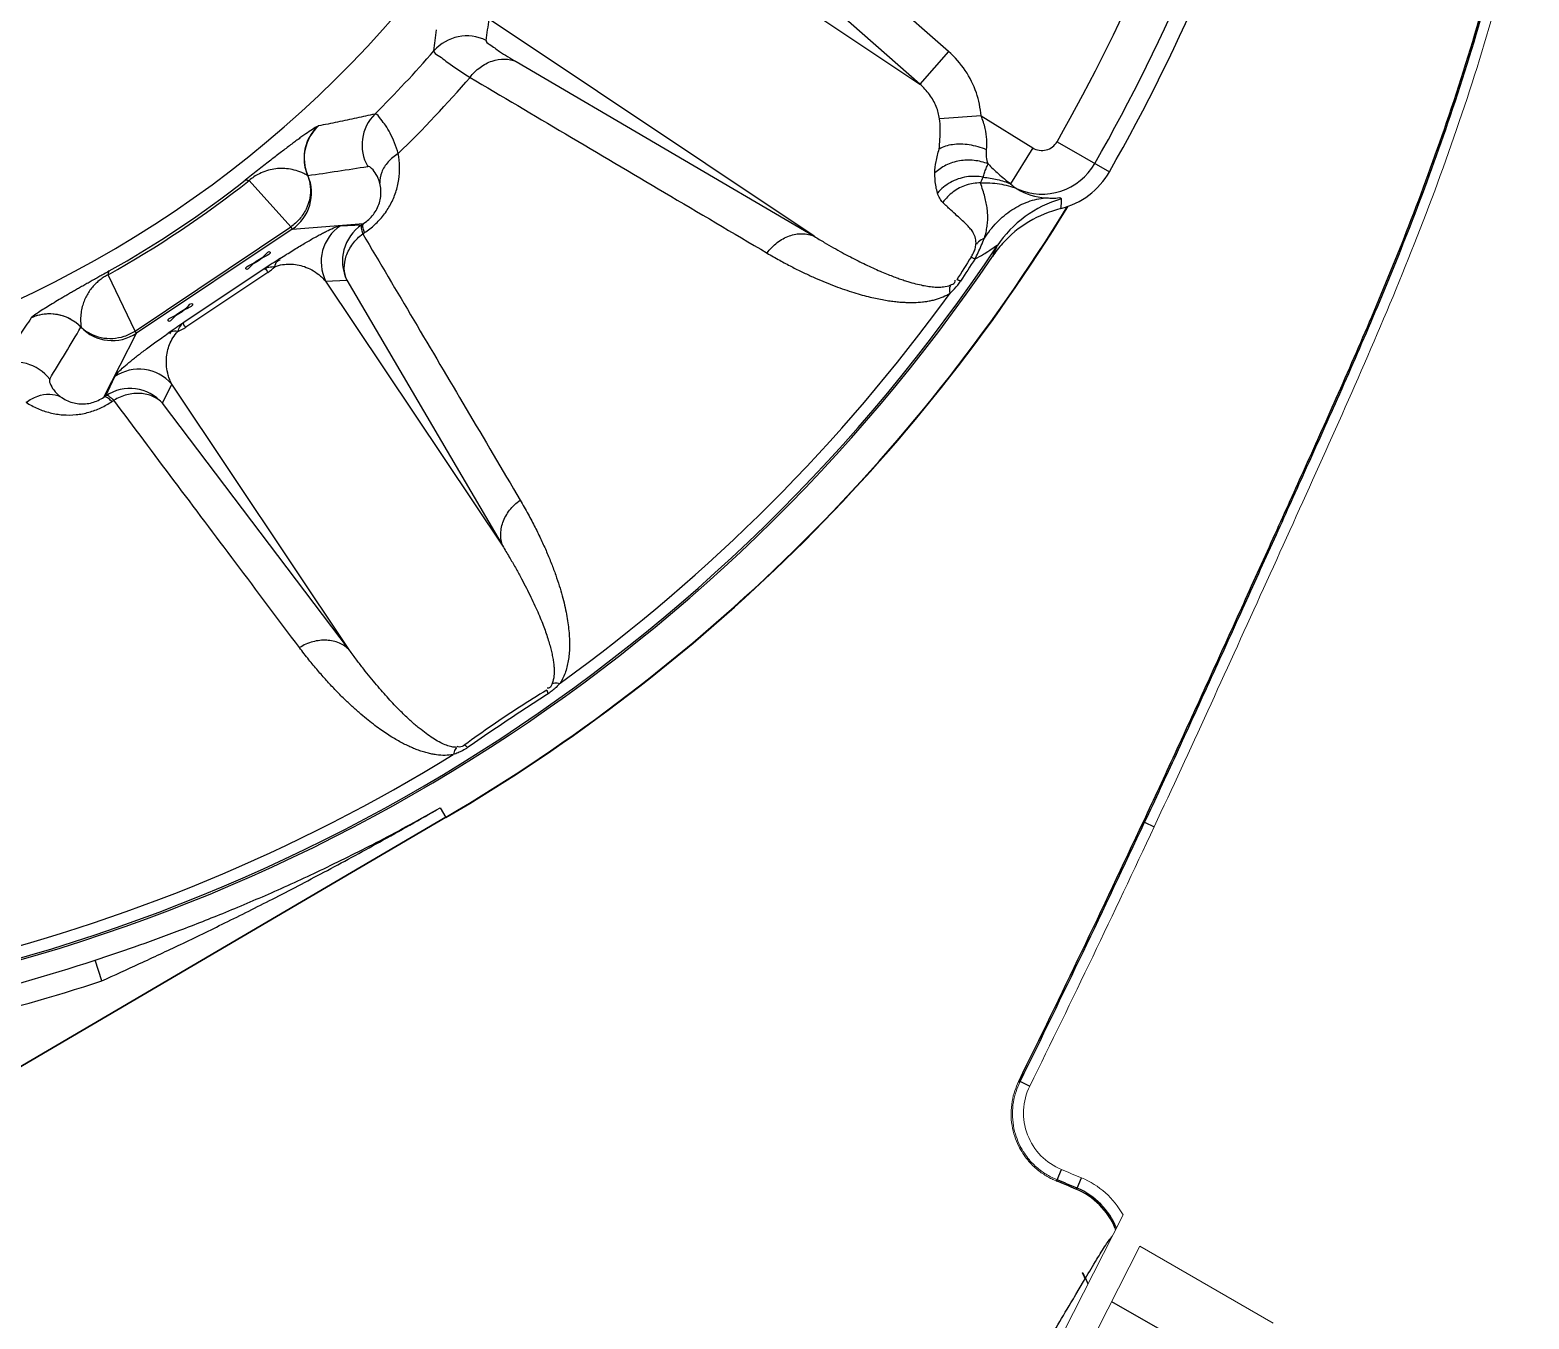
# Model space of a CAD drawing. Header units: millimetres. Extents: x 100 to 1590, y 100 to 694.
# Drawn here: x 1248.379 to 1249.298, y 536.206 to 536.996 of the extents above; entities that cross this region are included whole.
import ezdxf

# ---------------------------------------------------------------- set-up
doc = ezdxf.new("R2010")
doc.units = ezdxf.units.MM
doc.layers.add('OUTLINE', color=6, linetype='Continuous', lineweight=9)

msp = doc.modelspace()

# ---------------------------------------------------------------- linework, layer by layer
at = {"color": 9, "linetype": 'Continuous'}
for p, q in [((1248.7236, 537.0967), (1248.92445, 536.9625)), ((1248.94207, 536.98254), (1248.88663, 537.03129)), ((1248.92445, 536.9625), (1248.86901, 537.01125)), ((1248.8598, 536.86927), (1248.66058, 537.00238)), ((1248.94207, 536.98254), (1248.92445, 536.9625)), ((1248.6772, 536.97628), (1248.8598, 536.86927)), ((1248.96203, 536.94305), (1248.93658, 536.94132)), ((1248.96203, 536.94305), (1248.99373, 536.92343)), ((1249.00859, 536.9272), (1249.0407, 536.90882)), ((1248.99373, 536.92343), (1248.98012, 536.90144)), ((1248.51347, 536.9034), (1248.53902, 536.87498)), ((1248.54952, 536.90651), (1248.5494, 536.90646)), ((1248.4436, 536.81122), (1248.53902, 536.87498)), ((1248.53991, 536.87365), (1248.44448, 536.80989)), ((1248.53902, 536.87498), (1248.53991, 536.87365)), ((1248.53991, 536.87365), (1248.58367, 536.87712)), ((1248.5695, 536.87577), (1248.58253, 536.87637)), ((1248.58253, 536.87637), (1248.58367, 536.87712)), ((1248.58314, 536.87079), (1248.58425, 536.87152)), ((1248.4436, 536.81122), (1248.42711, 536.8457)), ((1248.52276, 536.84942), (1248.47343, 536.81646)), ((1248.52497, 536.84719), (1248.47464, 536.81356)), ((1248.56039, 536.8418), (1248.57342, 536.84239)), ((1248.56039, 536.8418), (1248.66931, 536.67879)), ((1248.57342, 536.84239), (1248.66931, 536.67879)), ((1248.41054, 536.81368), (1248.41044, 536.81358)), ((1248.42453, 536.77078), (1248.44448, 536.80989)), ((1248.44448, 536.80989), (1248.4436, 536.81122)), ((1248.42566, 536.77155), (1248.4312, 536.78336)), ((1248.46053, 536.76696), (1248.46607, 536.77878)), ((1248.57499, 536.61577), (1248.46607, 536.77878)), ((1248.42453, 536.77078), (1248.42566, 536.77155)), ((1248.42948, 536.76811), (1248.43058, 536.76885)), ((1248.57499, 536.61577), (1248.46053, 536.76696)), ((1248.634, 536.51343), (1248.13863, 536.2231)), ((1248.63414, 536.5132), (1248.13877, 536.22287)), ((1248.6306, 536.51923), (1248.63414, 536.5132)), ((1249.06222, 536.51032), (1249.06814, 536.50756)), ((1248.42327, 536.41316), (1248.41911, 536.42582)), ((1248.9853, 536.35198), (1248.98506, 536.35151)), ((1248.9853, 536.35198), (1248.99192, 536.34872)), ((1248.98604, 536.35161), (1248.98575, 536.35103)), ((1249.00874, 536.29123), (1249.01133, 536.29756)), ((1249.02096, 536.28619), (1249.02359, 536.29252)), ((1249.02007, 536.22094), (1249.02491, 536.22909)), ((1249.02491, 536.22909), (1249.02587, 536.23071)), ((1249.02587, 536.23071), (1249.02602, 536.23096)), ((1249.02602, 536.23096), (1249.02753, 536.22753)), ((1249.04197, 536.21664), (1249.12397, 536.17006))]:
    msp.add_line(p, q, dxfattribs=at)
for points in [[(1248.55597, 536.9369), (1248.55594, 536.93689), (1248.55591, 536.93688), (1248.55587, 536.93687), (1248.55583, 536.93685), (1248.55578, 536.93683), (1248.55573, 536.93681)], [(1248.51104, 536.90362), (1248.51123, 536.90371), (1248.51144, 536.90377), (1248.51167, 536.9038), (1248.51192, 536.9038), (1248.51219, 536.90378), (1248.51248, 536.90373), (1248.51279, 536.90365), (1248.51312, 536.90354), (1248.51347, 536.9034)], [(1248.95739, 536.85577), (1248.95712, 536.85591), (1248.95686, 536.85605), (1248.95661, 536.85618), (1248.95637, 536.8563), (1248.95614, 536.85642), (1248.95592, 536.85652)], [(1248.95828, 536.85529), (1248.95797, 536.85546), (1248.95739, 536.85577)], [(1248.42784, 536.84803), (1248.42769, 536.84789), (1248.42755, 536.84772), (1248.42743, 536.84752), (1248.42733, 536.84729), (1248.42725, 536.84703), (1248.42719, 536.84674), (1248.42714, 536.84642), (1248.42712, 536.84607), (1248.42711, 536.8457)], [(1248.94953, 536.84188), (1248.94925, 536.84199), (1248.94897, 536.84209), (1248.94869, 536.84219), (1248.94843, 536.84228), (1248.94818, 536.84237), (1248.94793, 536.84245), (1248.9477, 536.84252), (1248.94747, 536.84258), (1248.94726, 536.84265)], [(1248.38008, 536.81944), (1248.38003, 536.8194), (1248.38, 536.81936), (1248.37996, 536.81933), (1248.37994, 536.8193), (1248.37991, 536.81927), (1248.37989, 536.81925)], [(1248.69594, 536.59132), (1248.696, 536.59111), (1248.69606, 536.59088), (1248.69614, 536.59065), (1248.69622, 536.5904), (1248.6963, 536.59015), (1248.69639, 536.58989), (1248.69649, 536.58962), (1248.69659, 536.58934), (1248.6967, 536.58905)], [(1248.6456, 536.55769), (1248.64578, 536.55755), (1248.64596, 536.55741), (1248.64615, 536.55725), (1248.64635, 536.55708), (1248.64655, 536.55691), (1248.64676, 536.55672), (1248.64697, 536.55653), (1248.64719, 536.55633), (1248.64741, 536.55612)], [(1249.06151, 536.51077), (1249.06153, 536.51075), (1249.06156, 536.51072), (1249.0616, 536.51069), (1249.06167, 536.51065), (1249.06175, 536.5106), (1249.06184, 536.51054), (1249.06195, 536.51047), (1249.06208, 536.5104), (1249.06222, 536.51032)], [(1248.98506, 536.3515), (1248.98507, 536.35148), (1248.9851, 536.35145), (1248.98515, 536.35141), (1248.98521, 536.35137), (1248.98529, 536.35132), (1248.98538, 536.35126), (1248.98549, 536.35119), (1248.98561, 536.35111), (1248.98575, 536.35103)], [(1249.00809, 536.29061), (1249.00814, 536.29062), (1249.0082, 536.29065), (1249.00826, 536.29069), (1249.00832, 536.29074), (1249.00839, 536.29081), (1249.00847, 536.2909), (1249.00856, 536.29099), (1249.00864, 536.2911), (1249.00874, 536.29123)], [(1249.02098, 536.28619), (1249.02086, 536.28607), (1249.02075, 536.28597), (1249.02064, 536.28589), (1249.02055, 536.28581), (1249.02047, 536.28574), (1249.02039, 536.28569), (1249.02032, 536.28566), (1249.02025, 536.28564), (1249.02019, 536.28563)]]:
    msp.add_lwpolyline(points, dxfattribs=at)
for centre, radius, start, end in [((1248.08016, 537.45842), 0.69242, 274.08851, 66.68372), ((1248.08016, 537.45842), 1.06967, 330.22289, 344.32149), ((1248.08016, 537.45842), 1.09637, 330.22289, 344.32149), ((1248.08016, 537.45842), 1.10667, 330.22289, 344.32149), ((1247.60141, 537.14749), 1.06907, 351.4906, 352.19898), ((1247.60396, 537.11867), 1.0318, 352.43774, 353.15309), ((1248.64693, 536.9653), 0.02674, 63.8641, 138.8722), ((1248.08016, 537.45842), 0.72453, 314.78545, 318.97841), ((1248.08016, 537.45842), 0.75185, 314.26014, 319.14984), ((1248.60943, 536.92525), 0.02674, 134.89939, 209.58661), ((1248.57403, 536.91719), 0.02674, 132.49144, 203.53589), ((1248.99934, 536.93249), 0.01066, 238.25, 330.22289), ((1248.12608, 539.83472), 2.95867, 278.22836, 278.94626), ((1248.99934, 536.93249), 0.03736, 246.05788, 330.22289), ((1248.09878, 537.43056), 0.67072, 299.30902, 308.19091), ((1248.11267, 537.40976), 0.64411, 299.2949, 308.2051), ((1248.525, 536.89584), 0.02674, 303.87907, 23.51145), ((1249.00364, 536.92939), 0.03664, 237.9219, 266.68692), ((1249.03115, 536.82396), 0.07116, 106.31185, 146.26592), ((1248.08016, 537.45842), 1.09533, 300.37379, 328.56846), ((1248.08016, 537.45842), 1.0956, 300.37379, 328.58243), ((1248.5844, 536.85357), 0.02674, 123.86791, 206.11857), ((1248.59743, 536.85416), 0.02674, 123.868, 206.11859), ((1248.08016, 537.45842), 1.07206, 278.69647, 326.29203), ((1246.56717, 537.96331), 2.64438, 335.26853, 335.42299), ((1248.08016, 537.45842), 1.0732, 278.20144, 325.91619), ((1250.75677, 533.39535), 4.11356, 122.73369, 122.89379), ((1249.43126, 536.55017), 0.56551, 147.19874, 148.8563), ((1250.06392, 536.12468), 1.32523, 146.54347, 147.23553), ((1248.50906, 536.87101), 0.02865, 303.74422, 314.70276), ((1248.08016, 537.45842), 1.06481, 305.87128, 324.12926), ((1248.3912, 536.79502), 0.02674, 43.96395, 115.00867), ((1250.79984, 533.44486), 4.09632, 124.60573, 124.76652), ((1245.86717, 538.32537), 2.95867, 328.55374, 329.27164), ((1248.42968, 536.83215), 0.02674, 223.98854, 303.62093), ((1248.45872, 536.83738), 0.02865, 292.79724, 303.75578), ((1248.3702, 536.7654), 0.02674, 37.91324, 112.59914), ((1248.44601, 536.7611), 0.02674, 41.38143, 123.63209), ((1248.44047, 536.74928), 0.02674, 41.38135, 123.63202), ((1248.08016, 537.45842), 1.06481, 283.37074, 301.62926), ((1241.31148, 540.13289), 8.55469, 333.770397, 334.950058), ((1241.31181, 540.13273), 8.55516, 333.770399, 334.949431), ((1248.08016, 537.45842), 1.08681, 278.45139, 288.17264), ((1248.08016, 537.45842), 1.10014, 278.45161, 288.17264), ((1248.07192, 534.00036), 2.4742, 67.46355, 67.76721), ((1248.07548, 534.00653), 2.46795, 67.47403, 67.78095), ((1249.00311, 536.24455), 0.04449, 22.38467, 67.38785), ((1249.00307, 536.24453), 0.04534, 22.39358, 66.76024), ((1249.0031, 536.24455), 0.04449, 21.48596, 22.39046), ((1248.98509, 536.21281), 0.04454, 23.6955, 28.70261), ((1248.9853, 536.21308), 0.04447, 23.70094, 28.71558)]:
    msp.add_arc(centre, radius, start, end, dxfattribs=at)
at = {"color": 7, "linetype": 'Continuous'}
for centre, radius, start, end in [((1248.99934, 536.93249), 0.04765, 283.97829, 330.22289), ((1249.02809, 536.81703), 0.07133, 103.98392, 137.93729), ((1249.02813, 536.81699), 0.07138, 137.93296, 145.91631)]:
    msp.add_arc(centre, radius, start, end, dxfattribs=at)
at = {"color": 9, "linetype": 'Continuous'}
for points, start_tangent, end_tangent in [([(1249.29063, 537.09465), (1249.26979, 537.0112), (1249.24715, 536.93879), (1249.22397, 536.87545), (1249.20121, 536.81971), (1249.17953, 536.76994), (1249.15937, 536.72502), (1249.14091, 536.68422), (1249.12155, 536.64152), (1249.10112, 536.59662), (1249.08078, 536.55227), (1249.06151, 536.51077)], (-0.210345, -0.977627), (-0.423409, -0.905939)), ([(1249.29145, 537.0945), (1249.2706, 537.01098), (1249.24794, 536.93851), (1249.22473, 536.87512), (1249.20195, 536.81934), (1249.18027, 536.76955), (1249.1601, 536.72463), (1249.14164, 536.68382), (1249.12227, 536.64111), (1249.10184, 536.5962), (1249.0815, 536.55183), (1249.06222, 536.51032)], (-0.210316, -0.977633), (-0.42342, -0.905934)), ([(1248.62679, 536.98288), (1248.62926, 536.98012), (1248.6367, 536.97464), (1248.64887, 536.96665)], (-0.037921, -0.999281), (0.844108, -0.536172)), ([(1248.65871, 536.9893), (1248.66068, 536.98695), (1248.66692, 536.98256), (1248.6772, 536.97628)], (-0.144233, -0.989544), (0.86288, -0.505408)), ([(1248.96203, 536.94305), (1248.95916, 536.95719), (1248.9524, 536.97078), (1248.94207, 536.98254)], (-0.068026, 0.997684), (-0.751083, 0.660208)), ([(1248.64887, 536.96665), (1248.65506, 536.97278), (1248.66239, 536.97666), (1248.67004, 536.97788), (1248.6772, 536.97628)], (0.606864, 0.794806), (0.913078, -0.407785)), ([(1248.64887, 536.96665), (1248.70737, 536.93202), (1248.76804, 536.89614), (1248.83092, 536.85898)], (0.860323, -0.50975), (0.861054, -0.508514)), ([(1248.93658, 536.94132), (1248.93458, 536.94877), (1248.93046, 536.95606), (1248.92445, 536.9625)], (-0.129778, 0.991543), (-0.761148, 0.648578)), ([(1248.59056, 536.94419), (1248.57928, 536.9417), (1248.56775, 536.93927), (1248.55597, 536.9369)], (-0.975661, -0.219283), (-0.981431, -0.191817)), ([(1248.60489, 536.91997), (1248.60264, 536.92662), (1248.59992, 536.93243), (1248.59703, 536.93727), (1248.59427, 536.94098), (1248.59056, 536.94419)], (-0.263016, 0.964791), (-0.991276, -0.131804)), ([(1248.55573, 536.93681), (1248.5523, 536.93479), (1248.54817, 536.932), (1248.54589, 536.93038), (1248.54348, 536.92863), (1248.54095, 536.92676), (1248.53828, 536.92475), (1248.53547, 536.92262), (1248.53252, 536.92036), (1248.52939, 536.91795), (1248.52607, 536.91537), (1248.52249, 536.91259), (1248.51872, 536.90965), (1248.51488, 536.90664), (1248.51104, 536.90362)], (-0.889143, -0.457629), (-0.786108, -0.618089)), ([(1248.55573, 536.93681), (1248.54938, 536.92792), (1248.54715, 536.9172), (1248.5494, 536.90646)], (-0.736744, -0.676171), (0.400602, -0.916252)), ([(1248.93641, 536.9227), (1248.93681, 536.92874), (1248.937, 536.93489), (1248.93658, 536.94132)], (0.059386, 0.998235), (-0.128406, 0.991722)), ([(1248.96541, 536.92234), (1248.96552, 536.92851), (1248.96457, 536.93532), (1248.96203, 536.94305)], (0.079388, 0.996844), (-0.397818, 0.917464)), ([(1248.96541, 536.92235), (1248.95476, 536.92528), (1248.94451, 536.9254), (1248.93641, 536.9227)], (-0.9249, 0.38021), (-0.851909, -0.52369)), ([(1248.58425, 536.87152), (1248.59053, 536.87641), (1248.59583, 536.88215), (1248.60019, 536.88885), (1248.60335, 536.89624), (1248.60518, 536.90399), (1248.60569, 536.91193), (1248.60489, 536.91997)], (0.836192, 0.548437), (-0.178867, 0.983873)), ([(1248.60489, 536.91997), (1248.59865, 536.9148), (1248.59475, 536.9085), (1248.59361, 536.90174)], (-0.853392, -0.521269), (0.045072, -0.998984)), ([(1248.93375, 536.90806), (1248.93447, 536.91501), (1248.93641, 536.9227)], (0.010028, 0.99995), (0.299726, 0.954025)), ([(1248.96639, 536.91359), (1248.96546, 536.91786), (1248.96541, 536.92234)], (-0.320047, 0.947402), (0.081475, 0.996675)), ([(1248.5494, 536.90646), (1248.54699, 536.90774), (1248.54224, 536.90957), (1248.53762, 536.91055), (1248.53312, 536.91083), (1248.52868, 536.91046), (1248.52426, 536.90943), (1248.51979, 536.90764), (1248.51347, 536.9034)], (-0.861857, 0.507151), (-0.746742, -0.665114)), ([(1248.59361, 536.90174), (1248.59267, 536.90468), (1248.59143, 536.90721), (1248.58858, 536.91082), (1248.58618, 536.91205)], (-0.233876, 0.972266), (-0.987807, -0.155682)), ([(1248.93536, 536.89577), (1248.93444, 536.89962), (1248.9339, 536.90372), (1248.93375, 536.90806)], (-0.289218, 0.957263), (0.009887, 0.999951)), ([(1248.96639, 536.91359), (1248.95781, 536.91575), (1248.94885, 536.91548), (1248.94052, 536.91281), (1248.93375, 536.90806)], (-0.925201, 0.379477), (-0.711571, -0.702614)), ([(1248.96335, 536.90546), (1248.96417, 536.90816), (1248.96518, 536.91088), (1248.96639, 536.91359)], (0.255508, 0.966807), (0.432568, 0.901601)), ([(1248.96639, 536.91359), (1248.97267, 536.9076), (1248.98012, 536.90144)], (0.696008, -0.718034), (0.791669, -0.61095)), ([(1248.5494, 536.90646), (1248.55097, 536.89972), (1248.55062, 536.89269), (1248.54838, 536.8859), (1248.54442, 536.87985), (1248.53902, 536.87498)], (0.362816, -0.931861), (-0.821995, -0.569494)), ([(1248.58367, 536.87712), (1248.58692, 536.87964), (1248.58963, 536.88258), (1248.59182, 536.886), (1248.59334, 536.88976), (1248.59414, 536.89368), (1248.59423, 536.89769), (1248.59361, 536.90174)], (0.837975, 0.545708), (-0.233923, 0.972255)), ([(1248.96335, 536.90546), (1248.95308, 536.90565), (1248.94325, 536.90225), (1248.93536, 536.89577)], (-0.980127, 0.198369), (-0.643566, -0.765391)), ([(1248.96171, 536.90195), (1248.95298, 536.90062), (1248.94498, 536.89648), (1248.93863, 536.89)], (-0.999824, 0.018766), (-0.578336, -0.815799)), ([(1248.96171, 536.90195), (1248.96335, 536.90546)], (0.297977, 0.954573), (0.496565, 0.867999)), ([(1248.96171, 536.90195), (1248.97329, 536.90142), (1248.98418, 536.89835)], (0.99787, 0.065226), (0.923692, -0.383135)), ([(1248.96408, 536.86805), (1248.96509, 536.87182), (1248.96576, 536.87544), (1248.9661, 536.87901), (1248.96612, 536.88251), (1248.96582, 536.88601), (1248.96523, 536.88961), (1248.96433, 536.89339), (1248.96315, 536.89744), (1248.96171, 536.90195)], (0.29501, 0.955494), (-0.306924, 0.951734)), ([(1248.96335, 536.90546), (1248.97201, 536.90405), (1248.98012, 536.90144)], (0.995898, -0.090487), (0.925282, -0.379279)), ([(1248.98012, 536.90144), (1248.98418, 536.89835)], (0.664063, -0.747676), (0.897396, -0.441226)), ([(1248.93863, 536.89), (1248.9367, 536.89258), (1248.93536, 536.89577)], (-0.702447, 0.711736), (-0.289143, 0.957286)), ([(1248.95891, 536.86449), (1248.95867, 536.86798), (1248.95727, 536.8714), (1248.95565, 536.87371), (1248.95348, 536.87614), (1248.9507, 536.87883), (1248.94729, 536.8819), (1248.94327, 536.88553), (1248.94103, 536.88764), (1248.93863, 536.89)], (0.089603, 0.995978), (-0.702402, 0.71178)), ([(1248.96408, 536.86805), (1248.97181, 536.87786), (1248.98087, 536.88544), (1248.99091, 536.89049), (1249.00152, 536.89282)], (0.541253, 0.84086), (0.996407, 0.084698)), ([(1249.00152, 536.89281), (1249.00512, 536.89271), (1249.00784, 536.89274), (1249.01117, 536.89225)], (0.998258, -0.059001), (-0.019431, -0.999811)), ([(1249.01117, 536.89225), (1249.01098, 536.88824), (1249.01079, 536.88625)], (-0.03158, -0.999501), (-0.119578, -0.992825)), ([(1248.53242, 536.85565), (1248.5365, 536.85824), (1248.54031, 536.86062), (1248.54386, 536.8628), (1248.54717, 536.86478), (1248.55025, 536.86659), (1248.55315, 536.86825), (1248.55589, 536.86977), (1248.55847, 536.87116), (1248.5609, 536.87241), (1248.56518, 536.87442), (1248.5695, 536.87577)], (0.841198, 0.540728), (0.998952, 0.045766)), ([(1248.57342, 536.84239), (1248.57183, 536.84957), (1248.57306, 536.85725), (1248.57697, 536.8646), (1248.58314, 536.87079)], (-0.407213, 0.913333), (0.796586, 0.604525)), ([(1248.58253, 536.87637), (1248.58235, 536.87342), (1248.58314, 536.87079)], (-0.729427, -0.684059), (0.338872, -0.940832)), ([(1248.58425, 536.87152), (1248.58347, 536.87416), (1248.58367, 536.87712)], (-0.335815, 0.941928), (0.731052, 0.682322)), ([(1248.58314, 536.87079), (1248.61441, 536.81796), (1248.64652, 536.76365), (1248.6796, 536.70766)], (0.509576, -0.860426), (0.508514, -0.861054)), ([(1248.83092, 536.85898), (1248.83713, 536.86542), (1248.84459, 536.86954), (1248.85245, 536.87088), (1248.8598, 536.86927)], (0.586146, 0.810206), (0.91298, -0.408005)), ([(1248.8598, 536.86927), (1248.86596, 536.86555), (1248.87166, 536.86225), (1248.87696, 536.8593), (1248.88194, 536.85664), (1248.88668, 536.85421), (1248.89127, 536.85196), (1248.89577, 536.84986), (1248.90012, 536.84793), (1248.90412, 536.84626), (1248.9078, 536.84481), (1248.91117, 536.84357), (1248.91425, 536.84251), (1248.91707, 536.8416), (1248.91966, 536.84085), (1248.92424, 536.83967), (1248.92826, 536.83887), (1248.93198, 536.83836), (1248.93566, 536.83815), (1248.93907, 536.83833), (1248.94321, 536.83937)], (0.851111, -0.524986), (0.92132, 0.388804)), ([(1248.95592, 536.85652), (1248.95735, 536.85906), (1248.95838, 536.86169), (1248.95891, 536.86449)], (0.540248, 0.841506), (0.089632, 0.995975)), ([(1248.95828, 536.85529), (1248.96026, 536.85933), (1248.96219, 536.86356), (1248.96408, 536.86805)], (0.449414, 0.893323), (0.375162, 0.926959)), ([(1248.95828, 536.85529), (1248.96351, 536.85827), (1248.96747, 536.86077), (1248.97198, 536.86348)], (0.882869, 0.46962), (-0.505647, -0.86274)), ([(1248.96408, 536.86805), (1248.96049, 536.8658), (1248.95925, 536.86429)], (-0.888225, -0.459409), (-0.509018, -0.860756)), ([(1248.51155, 536.84925), (1248.51461, 536.85191), (1248.51877, 536.85473)], (-0.484698, 0.874682), (0.83147, 0.55557)), ([(1248.51917, 536.85418), (1248.51496, 536.85141), (1248.51155, 536.84925)], (-0.83147, -0.55557), (-0.484698, 0.874682)), ([(1248.51877, 536.85473), (1248.52297, 536.8575), (1248.52638, 536.85966)], (0.83147, 0.55557), (0.484698, -0.874682)), ([(1248.52638, 536.85966), (1248.52333, 536.857), (1248.51917, 536.85418)], (0.484698, -0.874682), (-0.83147, -0.55557)), ([(1248.52921, 536.85065), (1248.53106, 536.85434), (1248.53251, 536.85489)], (0.270262, 0.962787), (0.993538, 0.113499)), ([(1248.52921, 536.85065), (1248.53396, 536.85193), (1248.53854, 536.85228), (1248.54298, 536.85186), (1248.54739, 536.85069), (1248.55185, 536.8487), (1248.55622, 536.84578), (1248.55833, 536.84395), (1248.56039, 536.8418)], (0.934744, 0.355322), (0.657838, -0.753159)), ([(1248.83092, 536.85898), (1248.83867, 536.85456), (1248.84588, 536.85071), (1248.85263, 536.84734), (1248.85901, 536.84437), (1248.86513, 536.84171), (1248.87108, 536.83932), (1248.87697, 536.83716), (1248.88268, 536.83525), (1248.88798, 536.83366), (1248.89288, 536.83235), (1248.8974, 536.8313), (1248.90156, 536.83047), (1248.90539, 536.82983), (1248.90893, 536.82936), (1248.9122, 536.82903), (1248.91525, 536.82883), (1248.91813, 536.82873), (1248.92088, 536.82874), (1248.92617, 536.82908), (1248.92883, 536.82943), (1248.93151, 536.82992), (1248.93413, 536.83057), (1248.93885, 536.83225), (1248.94302, 536.83449)], (0.861055, -0.508512), (0.836718, 0.547634)), ([(1248.42784, 536.84803), (1248.42331, 536.84548), (1248.42076, 536.84404), (1248.41809, 536.84253), (1248.41544, 536.84103), (1248.41282, 536.83955), (1248.41025, 536.83808), (1248.40774, 536.83665), (1248.40529, 536.83524), (1248.4029, 536.83386), (1248.40056, 536.83251), (1248.39607, 536.82987), (1248.39185, 536.82735), (1248.38792, 536.82491), (1248.38436, 536.82259), (1248.38008, 536.81944)], (-0.8721, -0.489327), (-0.763028, -0.646366)), ([(1248.42711, 536.8457), (1248.42474, 536.8444), (1248.42216, 536.84262), (1248.4197, 536.8405), (1248.41748, 536.83811), (1248.41552, 536.83551), (1248.41382, 536.83266), (1248.4124, 536.82957), (1248.41128, 536.82619), (1248.41053, 536.82245), (1248.41023, 536.8183), (1248.41054, 536.81368)], (-0.900336, -0.435195), (0.138743, -0.990328)), ([(1248.52276, 536.84942), (1248.52562, 536.85045), (1248.52921, 536.85065)], (0.869514, 0.493908), (0.998364, -0.057178)), ([(1248.52276, 536.84942), (1248.52497, 536.84719)], (0.973996, 0.226567), (0.555452, -0.831549)), ([(1248.94302, 536.83449), (1248.94299, 536.83788), (1248.94349, 536.8392)], (-0.094192, 0.995554), (0.511872, 0.859062)), ([(1248.94302, 536.83449), (1248.94576, 536.83711), (1248.94953, 536.84188)], (0.752074, 0.659079), (0.541702, 0.840571)), ([(1248.94321, 536.83937), (1248.94595, 536.84101), (1248.94615, 536.84248)], (0.921344, 0.388747), (-0.148867, 0.988857)), ([(1248.47113, 536.8229), (1248.47533, 536.82567), (1248.47873, 536.82782)], (0.83147, 0.55557), (0.484491, -0.874796)), ([(1248.47873, 536.82782), (1248.47565, 536.82515), (1248.47149, 536.82232)], (0.484491, -0.874796), (-0.83147, -0.55557)), ([(1248.37989, 536.81925), (1248.3732, 536.80928), (1248.36654, 536.79956), (1248.35993, 536.79009)], (-0.552793, -0.833319), (-0.57596, -0.817478)), ([(1248.38008, 536.81944), (1248.39072, 536.8219), (1248.40147, 536.81987), (1248.41054, 536.81368)], (0.90664, 0.421904), (0.693203, -0.720742)), ([(1248.46389, 536.8174), (1248.46697, 536.82008), (1248.47113, 536.8229)], (-0.484491, 0.874796), (0.83147, 0.55557)), ([(1248.47149, 536.82232), (1248.46729, 536.81956), (1248.46389, 536.8174)], (-0.83147, -0.55557), (-0.484491, 0.874796)), ([(1248.46982, 536.81097), (1248.47137, 536.81421), (1248.47343, 536.81646)], (0.329253, 0.944242), (0.789028, 0.614357)), ([(1248.47464, 536.81356), (1248.47343, 536.81646)], (-0.555689, 0.83139), (0.581757, 0.813362)), ([(1248.41054, 536.81368), (1248.41616, 536.80965), (1248.42279, 536.80728), (1248.42992, 536.80675), (1248.43703, 536.80809), (1248.4436, 536.81122)], (0.722084, -0.691806), (0.840708, 0.541489)), ([(1248.4312, 536.78336), (1248.43281, 536.78551), (1248.43578, 536.78841), (1248.43979, 536.79188), (1248.44207, 536.79373), (1248.4445, 536.79566), (1248.4471, 536.79767), (1248.44991, 536.79979), (1248.453, 536.80209), (1248.45638, 536.80455), (1248.46002, 536.80714), (1248.46398, 536.80992)], (0.424493, 0.905431), (0.821511, 0.570192)), ([(1248.46607, 536.77878), (1248.46486, 536.78153), (1248.46397, 536.7842), (1248.46296, 536.78939), (1248.46283, 536.79431), (1248.46346, 536.79879), (1248.46475, 536.80298), (1248.46683, 536.80709), (1248.46982, 536.81097)], (-0.444095, 0.89598), (0.686425, 0.727201)), ([(1248.46982, 536.81097), (1248.46571, 536.81068), (1248.46464, 536.80955)], (-0.992895, 0.118993), (-0.485008, -0.87451)), ([(1248.3913, 536.78183), (1248.39151, 536.77915), (1248.39376, 536.77513), (1248.39562, 536.77302), (1248.39798, 536.77102)], (-0.52185, -0.853037), (0.808757, -0.588143)), ([(1248.37682, 536.76758), (1248.38398, 536.77136), (1248.39129, 536.77255), (1248.39798, 536.77102)], (0.808165, 0.588956), (0.905682, -0.423958)), ([(1248.39798, 536.77102), (1248.40148, 536.7689), (1248.40523, 536.76744), (1248.40918, 536.76668), (1248.41324, 536.76666), (1248.41725, 536.76738), (1248.42099, 536.76876), (1248.42453, 536.77078)], (0.808728, -0.588183), (0.824863, 0.565333)), ([(1248.42948, 536.76811), (1248.42734, 536.76984), (1248.42453, 536.77078)], (-0.741677, 0.670757), (-0.910108, -0.414371)), ([(1248.43058, 536.76885), (1248.42845, 536.77059), (1248.42566, 536.77155)], (-0.739521, 0.673133), (-0.911139, -0.412099)), ([(1248.46053, 536.76696), (1248.45451, 536.77118), (1248.44694, 536.77299), (1248.43866, 536.77218), (1248.43058, 536.76885)], (-0.68798, 0.72573), (-0.86335, -0.504606)), ([(1248.37682, 536.76758), (1248.38394, 536.76376), (1248.39149, 536.76119), (1248.39939, 536.75992), (1248.40745, 536.76002), (1248.41533, 536.76151), (1248.42262, 536.7642), (1248.42948, 536.76811)], (0.840531, -0.541764), (0.826724, 0.562608)), ([(1248.54438, 536.61731), (1248.50531, 536.6693), (1248.46742, 536.71975), (1248.43058, 536.76885)], (-0.60091, 0.799316), (-0.599923, 0.800058)), ([(1248.66931, 536.67879), (1248.6677, 536.68613), (1248.66904, 536.69399), (1248.67316, 536.70145), (1248.6796, 536.70766)], (-0.408005, 0.91298), (0.810206, 0.586146)), ([(1248.6796, 536.70766), (1248.68449, 536.69906), (1248.68877, 536.69096), (1248.69252, 536.68327), (1248.69584, 536.67589), (1248.69879, 536.66871), (1248.70138, 536.66174), (1248.70356, 536.65519), (1248.70536, 536.64904), (1248.70683, 536.64322), (1248.70799, 536.63771), (1248.70885, 536.6325), (1248.70945, 536.62756), (1248.70978, 536.62289), (1248.70985, 536.61846), (1248.70967, 536.61425), (1248.70923, 536.61021), (1248.70849, 536.60631), (1248.70743, 536.60256), (1248.70599, 536.59898), (1248.7041, 536.59558)], (0.508514, -0.861054), (-0.548257, -0.83631)), ([(1248.66931, 536.67879), (1248.67343, 536.67194), (1248.67711, 536.66555), (1248.68042, 536.65953), (1248.68342, 536.65379), (1248.68618, 536.64824), (1248.68868, 536.64291), (1248.69088, 536.63793), (1248.6928, 536.63329), (1248.69446, 536.62893), (1248.69591, 536.62484), (1248.69713, 536.621), (1248.69815, 536.6174), (1248.69898, 536.61403), (1248.69962, 536.61086), (1248.70008, 536.60789), (1248.70035, 536.60508), (1248.70029, 536.59988), (1248.69921, 536.59538)], (0.524987, -0.85111), (-0.389541, -0.921009)), ([(1248.57499, 536.61577), (1248.56882, 536.62006), (1248.56105, 536.62183), (1248.55258, 536.62088), (1248.54438, 536.61731)], (-0.687347, 0.726329), (-0.85158, -0.524225)), ([(1248.63857, 536.55178), (1248.6336, 536.5513), (1248.62831, 536.55163), (1248.62552, 536.55209), (1248.62261, 536.55276), (1248.6196, 536.55364), (1248.61656, 536.5547), (1248.61355, 536.55591), (1248.61053, 536.55728), (1248.60745, 536.55882), (1248.60426, 536.56056), (1248.60092, 536.56255), (1248.59738, 536.56481), (1248.59363, 536.56739), (1248.58964, 536.57033), (1248.58538, 536.57369), (1248.58085, 536.5775), (1248.57605, 536.58182), (1248.57104, 536.5866), (1248.566, 536.59172), (1248.56089, 536.59722), (1248.55562, 536.60324), (1248.55013, 536.60989), (1248.54438, 536.61731)], (-0.982601, -0.185727), (-0.600913, 0.799314)), ([(1248.64061, 536.55622), (1248.63771, 536.55653), (1248.63449, 536.55746), (1248.63092, 536.55903), (1248.62703, 536.56121), (1248.62306, 536.56386), (1248.61884, 536.56705), (1248.61656, 536.56891), (1248.61413, 536.571), (1248.61152, 536.57335), (1248.60872, 536.57599), (1248.6057, 536.57897), (1248.60245, 536.58231), (1248.59897, 536.58604), (1248.5953, 536.59014), (1248.59156, 536.59449), (1248.58772, 536.59913), (1248.58372, 536.60415), (1248.57949, 536.60966), (1248.57499, 536.61577)], (-0.999978, -0.006622), (-0.585421, 0.810729)), ([(1248.69921, 536.59538), (1248.6976, 536.59266), (1248.69612, 536.59248)], (-0.388614, -0.921401), (-0.987408, 0.158192)), ([(1248.70411, 536.59558), (1248.70162, 536.59296), (1248.69926, 536.59089), (1248.6967, 536.58905)], (-0.658791, -0.752326), (-0.840841, -0.541282)), ([(1248.69921, 536.59538), (1248.70233, 536.59566), (1248.70395, 536.59525)], (0.978411, 0.206671), (0.916446, -0.400158)), ([(1248.69594, 536.59132), (1248.67915, 536.58079), (1248.66238, 536.56959), (1248.6456, 536.55769)], (-0.856093, -0.516822), (-0.805051, -0.593206)), ([(1248.6967, 536.58905), (1248.68047, 536.57844), (1248.66404, 536.56746), (1248.64741, 536.55612)], (-0.840992, -0.541047), (-0.821673, -0.569959)), ([(1248.64741, 536.55612), (1248.64421, 536.55417), (1248.64159, 536.55293), (1248.63857, 536.55178)], (-0.821894, -0.569641), (-0.947285, -0.320392)), ([(1248.64061, 536.55622), (1248.63915, 536.55345), (1248.63891, 536.55179)], (-0.565363, -0.824842), (0.018975, -0.99982)), ([(1248.6456, 536.55769), (1248.64244, 536.55636), (1248.64091, 536.55676)], (-0.777892, -0.628399), (-0.870562, 0.492059)), ([(1248.41911, 536.42582), (1248.44329, 536.43403), (1248.46935, 536.44353), (1248.4973, 536.45449), (1248.52721, 536.46716), (1248.55921, 536.48186), (1248.59353, 536.499), (1248.6306, 536.51923)], (0.950128, 0.311862), (0.86845, 0.495776)), ([(1248.42327, 536.41316), (1248.44643, 536.42372), (1248.47153, 536.43551), (1248.49862, 536.44864), (1248.52783, 536.4633), (1248.55932, 536.47971), (1248.59341, 536.49818), (1248.6306, 536.51923)], (0.912098, 0.409973), (0.865578, 0.500774)), ([(1249.02602, 536.23096), (1249.03297, 536.24259), (1249.0385, 536.25134), (1249.04256, 536.25702)], (0.504644, 0.863327), (0.609637, 0.79268)), ([(1248.94461, 536.09391), (1248.95336, 536.10871), (1248.96255, 536.1241), (1248.97173, 536.13955), (1248.98078, 536.15481), (1248.98979, 536.16997), (1248.99883, 536.18518), (1249.00797, 536.20057), (1249.0171, 536.21595), (1249.02007, 536.22094)], (0.504323, 0.863515), (0.510728, 0.859743))]:
    msp.add_spline(points, degree=3, dxfattribs=dict(at, start_tangent=start_tangent, end_tangent=end_tangent))
at = {"layer": 'OUTLINE'}
for p, q in [((1248.77952, 535.74079), (1249.04903, 536.26973)), ((1249.0593, 536.25065), (1248.80053, 535.74279)), ((1249.0593, 536.25066), (1249.14101, 536.20349))]:
    msp.add_line(p, q, dxfattribs=at)
for centre, radius, start, end in [((1241.31441, 540.13049), 8.55839, 333.776159, 334.955645), ((1249.02548, 536.33219), 0.03741, 153.7764, 247.77319), ((1248.07403, 534.00383), 2.47785, 67.46682, 67.77339), ((1249.00379, 536.2448), 0.05166, 28.85824, 67.46662)]:
    msp.add_arc(centre, radius, start, end, dxfattribs=at)
for points, start_tangent, end_tangent in [([(1249.06814, 536.50756), (1249.10095, 536.57852), (1249.13316, 536.6492), (1249.16521, 536.71994), (1249.19702, 536.79142), (1249.22751, 536.86456), (1249.25509, 536.93951), (1249.27874, 537.01592), (1249.29783, 537.09313)], (0.42333, 0.905975), (0.210347, 0.977627)), ([(1248.98506, 536.35151), (1248.98275, 536.34587), (1248.9811, 536.33934), (1248.98045, 536.332), (1248.98103, 536.32457), (1248.98267, 536.31786), (1248.98497, 536.31218), (1248.98769, 536.30742), (1248.99062, 536.30343), (1248.99366, 536.30011), (1248.99672, 536.29737), (1248.99971, 536.29512), (1249.0026, 536.2933), (1249.00538, 536.29182), (1249.00808, 536.29061)], (-0.442361, -0.896837), (0.926008, -0.377503)), ([(1248.98575, 536.35103), (1248.98347, 536.34543), (1248.98187, 536.33894), (1248.98127, 536.33165), (1248.9819, 536.32431), (1248.98357, 536.31772), (1248.98589, 536.31217), (1248.98859, 536.30752), (1248.99151, 536.30364), (1248.99452, 536.30041), (1248.99753, 536.29775), (1249.00047, 536.29559), (1249.00332, 536.29383), (1249.00874, 536.29123)], (-0.440389, -0.897807), (0.9294, -0.369074))]:
    msp.add_spline(points, degree=3, dxfattribs=dict(at, start_tangent=start_tangent, end_tangent=end_tangent))

doc.saveas('drawing.dxf')
